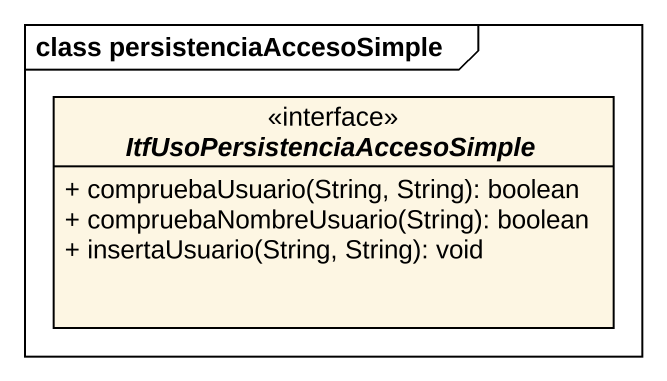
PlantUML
@startuml
mainframe class persistenciaAccesoSimple
hide circle
hide empty members
skinparam classAttributeIconSize 0
interface "ItfUsoPersistenciaAccesoSimple" as ItfUsoPersistenciaAccesoSimp <<interface>> {
  + compruebaUsuario(String, String): boolean
  + compruebaNombreUsuario(String): boolean
  + insertaUsuario(String, String): void
}
@enduml
